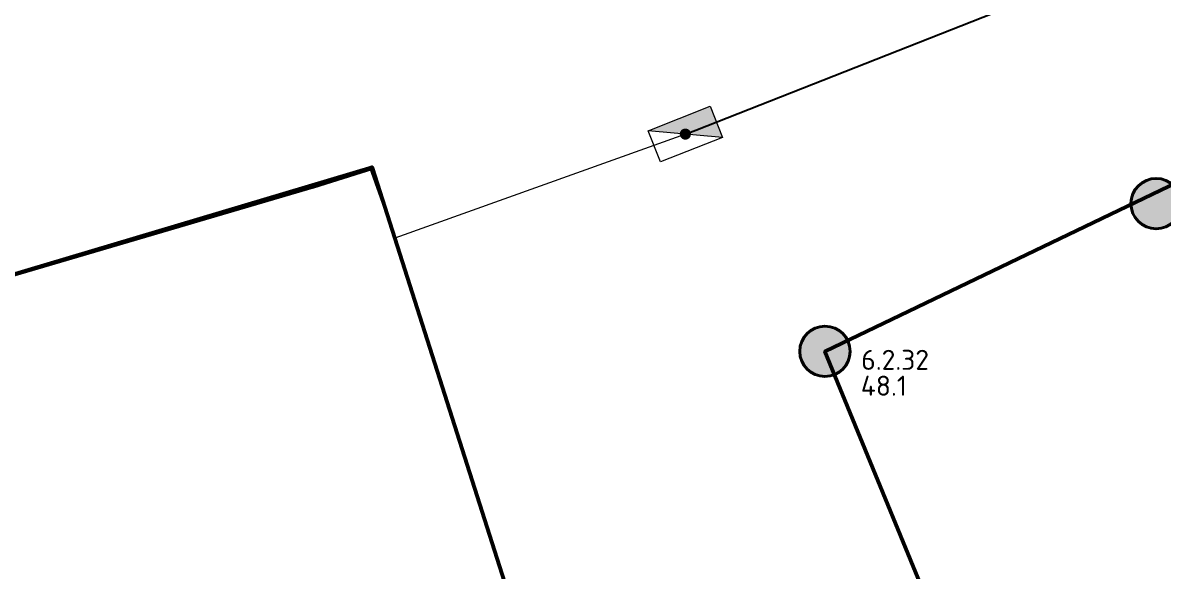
# Model space of a CAD drawing. Header units: millimetres. Extents: x -813692 to 807431, y 0 to 1813163.
# Drawn here: x 16467 to 26720, y 827769 to 832696 of the extents above; entities that cross this region are included whole.
import ezdxf
from ezdxf import colors
from ezdxf.entities.mleader import LeaderData, LeaderLine
from ezdxf.math import Vec2, Vec3

# ---------------------------------------------------------------- set-up
doc = ezdxf.new("R2010")
doc.units = ezdxf.units.MM
for name, color, linetype, lineweight in [('0_Авт.', 10, 'Continuous', 5), ('_АСУД_Щиты', 6, 'Continuous', 0), ('_Гр.ЩД-0.1С.7.4.I6.2', 6, 'Continuous', 50), ('_Гр.ЩД-0.1С.7.5.I2.4', 6, 'Continuous', 50), ('_Гр.ЩД-0.1С.7.5.I3.1', 6, 'Continuous', 50), ('_Гр.ЩД-0.1С.7.5.I3.2', 6, 'Continuous', 50)]:
    doc.layers.add(name, color=color, linetype=linetype, lineweight=lineweight)
doc.layers.add('DLX_LUM 23', color=7, linetype='Continuous', lineweight=40, true_color=0x130bf4)
doc.styles.add('ISOCPEUR_1', font='isocpeur.ttf', dxfattribs={"height": 200})
doc.styles.add('TableTextStyle', font='isocpeur.ttf')

# ---------------------------------------------------------------- blocks, each defined once
blk = doc.blocks.new('DIC29')
at = {"layer": '_Гр.ЩД-0.1С.7.4.I6.2', "color": 18, "true_color": 0x000000, "style": 'TableTextStyle'}
blk.add_text('48.1', height=180, dxfattribs=at).set_placement((-6548, -2084, -497))
at = {"layer": '_Гр.ЩД-0.1С.7.4.I6.2', "lineweight": 0, "ltscale": 100, "style": 'TableTextStyle'}
for tag, p, height in [('9А', (-1967, 33167), 180), ('9', (-2751, 32047), 180), ('9', (105, 31769), 180), ('S', (-998, 31493, -3), 250), ('9', (-678, 30649), 180), ('9А', (2178, 30371), 180), ('9', (1394, 29251), 180), ('9', (4250, 28973), 180), ('9', (3467, 27853), 180), ('9', (6323, 27575), 180), ('S', (5547, 26856, -3), 250), ('9', (5539, 26455), 180), ('9А', (8395, 26177), 180), ('9', (7612, 25057), 180), ('9', (10468, 24779), 180), ('9', (9685, 23659), 180), ('9', (12541, 23381), 180), ('9', (11757, 22261), 180), ('9А', (14613, 21983), 180), ('S', (13099, 21526, -3), 250), ('9', (13830, 20863), 180), ('9', (16686, 20585), 180), ('9', (15902, 19465), 180), ('9', (18758, 19187), 180), ('9', (17975, 18067), 180), ('9А', (20831, 17789), 180), ('S', (18901, 17640, -3), 250), ('9', (20048, 16669), 180), ('15', (12356, 16516, 1003), 180), ('9', (22904, 16391), 180), ('9', (22120, 15271), 180), ('9', (24976, 14993), 180), ('15', (10127, 14117, 1003), 180), ('9', (24193, 13873), 180), ('15А', (7792, 11613, 1003), 180), ('15', (5102, 9302, 1003), 180), ('15', (1976, 7059, 1003), 180), ('48.1', (7384, 6603, -497), 180), ('15А', (-1299, 4816, 1003), 180), ('48.1', (4815, 4677, -497), 180), ('48.1', (9346, 4128, -497), 180), ('48.1', (2142, 2909, -497), 180), ('48.1А', (6635, 2096, -497), 180), ('48.1', (-628, 1267, -497), 180), ('48.1', (3816, 231, -497), 180), ('48.1', (-3485, -205, -497), 180), ('48.1', (-6544, -1852, -497), 180), ('48.1А', (762, -1838, -497), 180), ('48.1', (-2252, -3391, -497), 180), ('48.1А', (-5339, -4771, -497), 180)]:
    blk.add_attdef(tag, p, '', height=height, dxfattribs=at)
blk = doc.blocks.new('A$Cab2378fa')
at = {"lineweight": 25, "true_color": 0xfff5f5}
h = blk.add_hatch(color=7, dxfattribs=at)
h.dxf.hatch_style = 1
h.paths.add_polyline_path([(0, 0), (-142, -170, 0.174923), (3, -222, 0.197808), (162, -157)])
h.paths.add_polyline_path([(-163, 158), (0, 0), (148, 178, 0.175398), (3, 230, 0.209014)])
at = {"lineweight": 25}
h = blk.add_hatch(color=256, dxfattribs=at)
h.paths.add_polyline_path([(162, -157, 0.442338), (148, 178), (0, 0)])
h.paths.add_polyline_path([(-142, -170), (0, 0), (-163, 158, 0.430096)])
blk.add_circle((3, 4), 226)
blk = doc.blocks.new('*U327')
h = blk.add_hatch(color=0)
h.dxf.hatch_style = 1
h.paths.add_polyline_path([(-29, -334), (250, -224), (29, 334)])
at = {"color": 0}
blk.add_line((-29, -334), (29, 334), dxfattribs=at)
blk.add_lwpolyline([(-29, -334), (-250, 224), (29, 334), (250, -224)], close=True, dxfattribs=at)
blk = doc.blocks.new('_Dot')
at = {"color": 0, "linetype": 'ByBlock', "lineweight": -2}
blk.add_line((-0.5, 0), (-1, 0), dxfattribs=at)
at = {"color": 0, "linetype": 'ByBlock', "const_width": 0.5}
blk.add_lwpolyline([(-0.25, 0, 1), (0.25, 0, 1)], format="xyb", close=True, dxfattribs=at)

msp = doc.modelspace()

# ---------------------------------------------------------------- linework, layer by layer
at = {"layer": '_АСУД_Щиты', "ltscale": 100}
msp.add_lwpolyline([(22423.8, 831695.6), (19812.4, 830759.7), (19585.8, 831392.1), (14736.2, 829946.9), (10261.3, 829048.2), (5567.4, 828419), (3807.8, 828383), (3807.8, 814747.3), (6563.4, 814731.6)], dxfattribs=at)
at = {"layer": '_Гр.ЩД-0.1С.7.4.I6.2', "ltscale": 100}
msp.add_lwpolyline([(43241.3, 853026.3), (46178.4, 851046.3), (43182.3, 847368.6), (42660.7, 847906.7), (40463.7, 845510.6), (38094, 842966.3), (35363.7, 840710.6), (32263.7, 838610.6), (28963.7, 836410.6), (30811.4, 833249.8), (29562.8, 832567), (23678.7, 829744), (24880.8, 826821.1), (28021.9, 828224.4), (31085.3, 829800.2), (34055.3, 831556.2), (36918.4, 833445.5), (39677.9, 835512), (37715.7, 837986.5), (35100.6, 836029.6), (32381.1, 834233.9)], dxfattribs=at)
at = {"layer": '_Гр.ЩД-0.1С.7.5.I2.4', "ltscale": 100}
msp.add_lwpolyline([(3807.8, 814744.9), (3807.8, 828383), (5567.4, 828419), (10295.2, 829052.4), (14736.2, 829946.9), (19078.4, 831221.2), (19608, 831399.6), (22302.7, 822962.2), (22596.9, 822283.5), (22040.5, 821981), (22459.3, 821250.7), (23019, 822533.9), (25465.5, 823879.5), (25465.5, 822908.8), (25372.9, 822883.8), (25854.1, 822064), (25595.8, 821899), (25595.8, 820833.3)], dxfattribs=at)
at = {"layer": '_Гр.ЩД-0.1С.7.5.I3.1', "ltscale": 100}
msp.add_lwpolyline([(6563.4, 814731.6), (3807.8, 814747.3), (3807.8, 828383), (5567.4, 828419), (10295.2, 829052.4), (14736.2, 829946.9), (19078.4, 831221.2), (19610.7, 831391.2), (22302.7, 822962.2), (26768, 824679.1), (26944.6, 824348.6), (29792.8, 817704.7), (31984.8, 818757.9), (32656.5, 817337.1), (33341.7, 817643.1), (35142.2, 818574.8), (37117.4, 819380.6)], dxfattribs=at)
at = {"layer": '_Гр.ЩД-0.1С.7.5.I3.2', "ltscale": 100}
msp.add_lwpolyline([(6563.4, 814731.6), (3807.8, 814744.9), (3807.8, 828383), (5567.4, 828419), (10300.9, 829053.5), (14736.2, 829946.9), (19608, 831399.6), (22302.7, 822962.2), (26768, 824679.1), (27036.1, 824098.9), (29792.8, 817704.7), (35077.6, 820329), (40155.7, 823256.7)], dxfattribs=at)

# ---------------------------------------------------------------- block references
at = {"layer": '0_Авт.', "color": 1, "rotation": 89.99999999999999}
msp.add_blockref('*U327', (22423.8, 831695.6), dxfattribs=at)
at = {"layer": '_Гр.ЩД-0.1С.7.4.I6.2', "color": 3, "lineweight": 0}
ref = msp.add_blockref('DIC29', (30549, 831429.3), dxfattribs=at)
ref.add_attrib('48.1', '6.2.32', (24005.1, 829577.8, -497), dxfattribs={"lineweight": 0, "ltscale": 100, "height": 180, "style": 'TableTextStyle'})
at = {"layer": 'DLX_LUM 23', "ltscale": 100}
for p in [(26653.1, 831067.8), (23675.8, 829740.1)]:
    msp.add_blockref('A$Cab2378fa', p, dxfattribs=at)

# ---------------------------------------------------------------- leaders
at = {"layer": '0_Авт.', "color": 1}
ml = msp.add_multileader_mtext('Standard', dxfattribs=at)
ml.set_content('{\\C256;-1С.5.2}-HMI', color=1, style='ISOCPEUR_1')
ml.set_leader_properties()
ml.set_arrow_properties(name='DOT')
ml.build(insert=Vec2(0, 0))
ml.multileader.update_dxf_attribs({"has_dogleg": 0, "text_left_attachment_type": 6, "text_right_attachment_type": 6, "arrow_head_size": 100})
ctx = ml.context
ctx.base_point, ctx.char_height, ctx.arrow_head_size, ctx.landing_gap_size, ctx.plane_origin = Vec3(25478.8, 832894.8), 200, 100, 200, Vec3(101714.6, 959656)
ctx.left_attachment, ctx.right_attachment = 6, 6
notes = []
notes.append((ctx, [(0, (1, 1, 0), (25470.8, 832894.8), (1, 0), 8, [(1, [(22423.8, 831695.6)], 0, [])])]))
ctx.mtext.insert, ctx.mtext.width, ctx.mtext.flow_direction = Vec3(25678.8, 833134.8), 1953.411, 5
for ctx, leaders in notes:
    for number, flags, end, landing, length, lines in leaders:
        leader = LeaderData()
        leader.index, (leader.has_last_leader_line, leader.has_dogleg_vector, leader.attachment_direction) = number, flags
        leader.last_leader_point, leader.dogleg_vector, leader.dogleg_length = Vec3(end), Vec3(landing), length
        for number, points, colour, breaks in lines:
            line = LeaderLine()
            line.index, line.vertices, line.color, line.breaks = number, Vec3.list(points), colors.encode_raw_color(colour), breaks
            leader.lines.append(line)
        ctx.leaders.append(leader)

doc.saveas('drawing.dxf')
